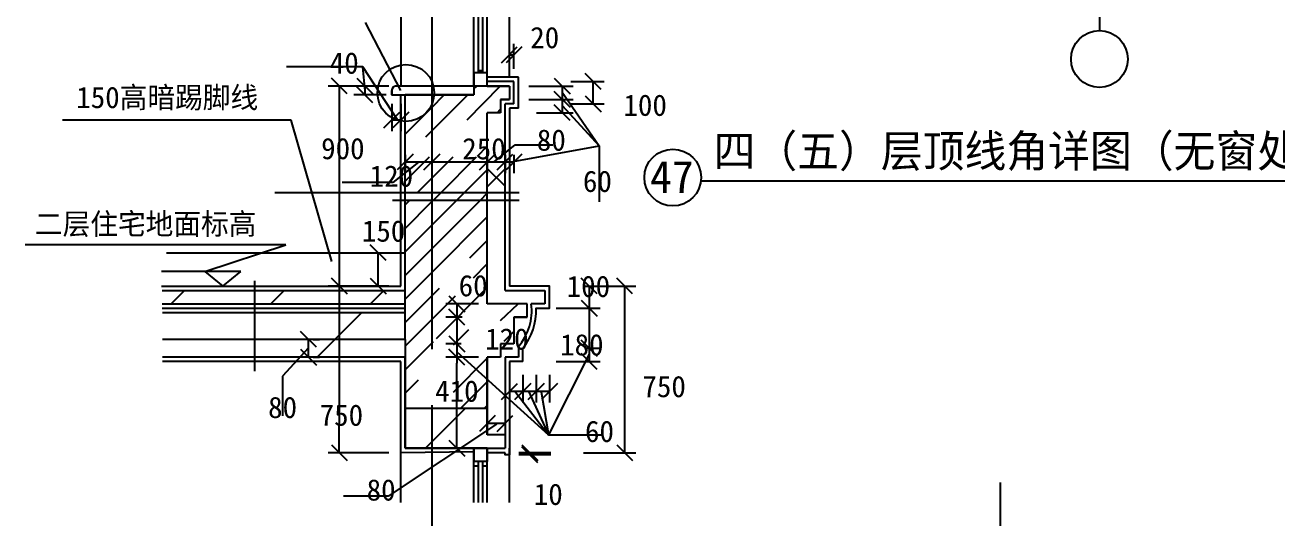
# Model space of a CAD drawing. Header units: metres. Extents: x 570 to 9778, y 8 to 11823.
# Drawn here: x 570 to 6212, y 3857 to 6075 of the extents above; entities that cross this region are included whole.
import ezdxf

# ---------------------------------------------------------------- set-up
doc = ezdxf.new("R2010")
doc.units = ezdxf.units.M
for name, color, linetype in [('A-AXI', 3, 'Continuous'), ('PUB_DIM', 3, 'Continuous'), ('S_DOTE', 7, 'Continuous'), ('WQ', 7, 'Continuous')]:
    doc.layers.add(name, color=color, linetype=linetype)
pattern_1 = [(45, (0, 0), (-449.01, 449.01), [])]
pattern_2 = [(45, (0, 0), (-224.506, 224.506), [])]

# ---------------------------------------------------------------- blocks, each defined once
blk = doc.blocks.new('_DIMX')
blk.add_lwpolyline([(-70, -70), (70, 70)])

msp = doc.modelspace()

# ---------------------------------------------------------------- hatches: boundary and pattern name
h = msp.add_hatch()
h.set_pattern_fill('ANSI38', scale=300)
h.paths.add_polyline_path([(1578.03, 4660.99), (1242.68, 4660.99), (1242.68, 4580.99), (1578.03, 4580.99)])
h.paths.add_polyline_path([(2283.75, 4660.99), (1606.49, 4660.99), (1606.49, 4580.99), (2283.75, 4580.99)])
h.paths.add_polyline_path([(1606.49, 4660.99), (1578.03, 4660.99), (1578.03, 4580.99), (1606.49, 4580.99)])
h.paths.add_polyline_path([(2733.75, 4580.99), (2793.75, 4580.99), (2793.75, 4628.24, 0.21), (2852.1, 4820.99), (2913.75, 4820.99), (2913.75, 4880.99), (2733.75, 4880.99), (2733.75, 5287.42), (2653.75, 5287.42), (2653.75, 4820.99), (2833.75, 4820.99), (2833.75, 4760.99), (2773.75, 4760.99), (2773.75, 4640.99), (2713.75, 4640.99), (2713.75, 4580.99), (2653.75, 4580.99), (2653.75, 4230.99), (2733.75, 4230.99)])
h.paths.add_polyline_path([(2733.75, 5720.99), (2773.75, 5720.99), (2773.75, 5820.99), (2653.75, 5820.99), (2653.75, 5800.99), (2753.75, 5800.99), (2753.75, 5740.99), (2713.75, 5740.99), (2713.75, 5680.99), (2653.75, 5680.99), (2653.75, 5458.84), (2733.75, 5458.84), (2733.75, 5491.45)])
h.paths.add_polyline_path([(2733.75, 5320.76), (2653.75, 5320.76), (2653.75, 5287.42), (2733.75, 5287.42)])
h.paths.add_polyline_path([(2733.75, 5458.84), (2653.75, 5458.84), (2653.75, 5408.84), (2653.75, 5320.76), (2733.75, 5320.76)])
h = msp.add_hatch()
h.set_pattern_fill('AN33C', scale=100)
h.set_pattern_definition(pattern_2)
h.paths.add_polyline_path([(2403.81, 5800.99), (2593.75, 5800.99), (2593.75, 5760.99), (2403.81, 5760.99)])
h.paths.add_polyline_path([(2338.51, 5790.06, 0.03), (2337.75, 5800.99), (2403.81, 5800.99), (2403.81, 5760.99), (2333.04, 5760.99, 0.09)])
h.paths.add_polyline_path([(2223.75, 5780.99, -0.2), (2229.61, 5795.14, -0.2), (2243.76, 5800.99), (2243.75, 5800.99), (2337.75, 5800.99, -0.03), (2338.51, 5790.06, -0.09), (2333.04, 5760.99), (2223.75, 5760.99)])
h = msp.add_hatch()
h.set_pattern_fill('AN33C', scale=100)
h.set_pattern_definition(pattern_2)
h.paths.add_polyline_path([(1923.91, 4880.99), (1188.06, 4880.99), (1188.06, 4820.99), (1923.91, 4820.99)])
h.paths.add_polyline_path([(1948.64, 4880.99), (1923.91, 4880.99), (1923.91, 4820.99), (1948.64, 4820.99)])
h.paths.add_polyline_path([(2282.17, 4880.99), (1948.64, 4880.99), (1948.64, 4820.99), (2282.17, 4820.99)])
h = msp.add_hatch()
h.set_pattern_fill('AN33C', scale=200)
h.set_pattern_definition(pattern_1)
h.paths.add_polyline_path([(1578.03, 4780.99), (1242.68, 4780.99), (1242.68, 4660.99), (1578.03, 4660.99)])
h.paths.add_polyline_path([(2283.75, 4780.99), (1606.49, 4780.99), (1606.49, 4660.99), (2283.75, 4660.99)])
h.paths.add_polyline_path([(1606.49, 4780.99), (1578.03, 4780.99), (1578.03, 4660.99), (1606.49, 4660.99)])
h = msp.add_hatch()
h.set_pattern_fill('ANSI31', scale=1000)
h.paths.add_polyline_path([(1578.03, 4780.99), (1242.68, 4780.99), (1242.68, 4660.99), (1578.03, 4660.99)])
h.paths.add_polyline_path([(2283.75, 4780.99), (1606.49, 4780.99), (1606.49, 4660.99), (2283.75, 4660.99)])
h.paths.add_polyline_path([(1606.49, 4780.99), (1578.03, 4780.99), (1578.03, 4660.99), (1606.49, 4660.99)])
h = msp.add_hatch()
h.set_pattern_fill('ANSI31', scale=1000)
h.paths.add_polyline_path([(2653.75, 4350.99), (2403.81, 4350.99), (2403.81, 4170.99), (2653.75, 4170.99), (2733.75, 4170.99), (2733.75, 4230.99), (2653.75, 4230.99)])
h.paths.add_polyline_path([(2283.75, 4170.99), (2403.81, 4170.99), (2403.81, 4350.99), (2283.75, 4350.99)])
h = msp.add_hatch()
h.set_pattern_fill('AN33C', scale=200)
h.set_pattern_definition(pattern_1)
h.paths.add_polyline_path([(2653.75, 4170.99), (2733.75, 4170.99), (2733.75, 4230.99), (2653.75, 4230.99), (2653.75, 4350.99), (2403.81, 4350.99), (2403.81, 4170.99)])
h.paths.add_polyline_path([(2403.81, 4350.99), (2283.75, 4350.99), (2283.75, 4170.99), (2403.81, 4170.99)])

# ---------------------------------------------------------------- linework, layer by layer
for p, q in [((2593.75, 5860.99), (2593.75, 6253.1)), ((2613.75, 5860.99), (2613.75, 6253.1)), ((2633.75, 5860.99), (2633.75, 6253.1)), ((2653.75, 5860.99), (2653.75, 6253.1)), ((2753.75, 5840.99), (2753.75, 6253.1)), ((2263.75, 5780.51), (2104.54, 6086.21)), ((2092.94, 5887.36), (1748.09, 5887.36)), ((2248.4, 5648.23), (2092.94, 5887.36)), ((2102.79, 5778.97), (2092.94, 5887.36)), ((2613.75, 5870.99), (2633.75, 5870.99)), ((2593.75, 5800.99), (2593.75, 5860.99)), ((2593.75, 5800.99), (2593.75, 5860.99)), ((2653.75, 5860.99), (2593.75, 5860.99)), ((2653.75, 5860.99), (2593.75, 5860.99)), ((2653.75, 5860.99), (2593.75, 5860.99)), ((2593.75, 5860.99), (2593.75, 5800.99)), ((2653.75, 5800.99), (2653.75, 5860.99)), ((2653.75, 5800.99), (2653.75, 5860.99)), ((2653.75, 5800.99), (2653.75, 5860.99)), ((2793.75, 5840.99), (2653.75, 5840.99)), ((2773.75, 5820.99), (2653.75, 5820.99)), ((2773.75, 5720.99), (2773.75, 5820.99)), ((2793.75, 5700.99), (2793.75, 5840.99)), ((2223.75, 5780.99), (2223.75, 5760.99)), ((2223.75, 5760.99), (2283.75, 5760.99)), ((2753.75, 5800.99), (2243.75, 5800.99)), ((2263.75, 4900.96), (2263.75, 5760.99)), ((2593.75, 5760.99), (2283.75, 5760.99)), ((2283.75, 4660.99), (2283.75, 5760.99)), ((2403.81, 5704.87), (2459.94, 5760.99)), ((2403.81, 5598.8), (2566, 5760.99)), ((2562.36, 5648.38), (2712.07, 5800.99)), ((2593.75, 5800.99), (2593.75, 5760.99)), ((2593.75, 5788.74), (2606, 5800.99)), ((2653.75, 5800.99), (2753.75, 5800.99)), ((2753.75, 5800.99), (2753.75, 5740.99)), ((2991.44, 5774.06), (3158.48, 5532.26)), ((2263.75, 4900.96), (2263.75, 5740.99)), ((2283.75, 5584.81), (2403.81, 5704.87)), ((2753.75, 5740.99), (2713.75, 5740.99)), ((2713.75, 5740.99), (2713.75, 5680.99)), ((2713.75, 5740.99), (2753.75, 5740.99)), ((2726.62, 5742.33), (2726.62, 5742.33)), ((2773.75, 5720.99), (2733.75, 5720.99)), ((2733.75, 4880.51), (2733.75, 5720.99)), ((2793.75, 5700.99), (2753.75, 5700.99)), ((2991.44, 5712.82), (3158.48, 5532.26)), ((1769.48, 5647.42), (739.72, 5647.42)), ((1952.53, 5011.55), (1769.48, 5647.42)), ((2713.75, 5680.99), (2653.75, 5680.99)), ((2653.75, 4820.99), (2653.75, 5680.99)), ((2698.14, 5680.99), (2713.75, 5696.61)), ((2733.75, 5695.72), (2733.75, 5695.72)), ((2377.08, 5572.07), (2403.81, 5598.8)), ((2608.93, 5485.73), (2653.75, 5530.55)), ((2684.86, 5460.06), (2778.76, 5535.98)), ((2753.75, 5458.84), (3158.48, 5532.26)), ((2778.76, 5535.98), (2948.63, 5535.98)), ((3158.48, 5532.26), (3158.48, 5280.04)), ((2283.75, 5478.74), (2287.08, 5482.07)), ((2283.75, 5372.68), (2393.14, 5482.07)), ((2403.81, 5386.67), (2499.21, 5482.07)), ((2443.97, 5320.76), (2605.28, 5482.07)), ((2653.75, 5491.45), (2653.75, 5408.84)), ((2733.75, 5491.45), (2733.75, 5408.84)), ((2343.41, 5458.95), (2228.4, 5367.21)), ((2550.04, 5320.76), (2653.75, 5424.48)), ((2733.55, 5458.84), (2653.95, 5458.84)), ((2228.4, 5367.21), (1999.45, 5367.21)), ((2337.91, 5320.76), (2403.81, 5386.67)), ((3620.47, 5373.75), (6603.89, 5373.75)), ((2796.68, 5320.76), (1695.51, 5320.76)), ((2410.63, 5287.42), (2443.97, 5320.76)), ((2516.69, 5287.42), (2550.04, 5320.76)), ((2622.76, 5287.42), (2653.75, 5318.41)), ((2225.78, 5287.42), (2796.74, 5287.42)), ((2283.75, 5266.61), (2304.56, 5287.42)), ((2283.75, 5160.55), (2403.81, 5280.61)), ((2403.81, 5280.61), (2410.63, 5287.42)), ((2403.81, 5174.54), (2516.69, 5287.42)), ((2403.81, 5068.47), (2622.76, 5287.42)), ((2403.81, 4962.41), (2653.75, 5212.35)), ((2283.75, 5054.48), (2403.81, 5174.54)), ((1745.86, 5086.92), (570.48, 5086.92)), ((1380.55, 4967.01), (1745.86, 5086.92)), ((2575.3, 5028.08), (2653.75, 5106.28)), ((2283.75, 4948.41), (2403.81, 5068.47)), ((2591.32, 4937.79), (2653.75, 5000.21)), ((1606.49, 4518.15), (1606.49, 4924.59)), ((2283.75, 4842.35), (2403.81, 4962.41)), ((1188.06, 4880.99), (2283.75, 4880.99)), ((2283.75, 4736.28), (2403.81, 4856.34)), ((2403.81, 4856.34), (2438.89, 4891.42)), ((2403.81, 4750.28), (2509.93, 4856.39)), ((2424.45, 4664.85), (2653.75, 4894.15)), ((2733.75, 4880.99), (2913.75, 4880.99)), ((2913.75, 4880.99), (2913.75, 4820.99)), ((1188.06, 4820.99), (2283.75, 4820.99)), ((2833.75, 4820.99), (2653.75, 4820.99)), ((2713.68, 4746.39), (2792.73, 4820.99)), ((2833.75, 4760.99), (2833.75, 4820.99)), ((2913.75, 4820.99), (2852.1, 4820.99)), ((2283.75, 4780.99), (1189.65, 4780.99)), ((2283.75, 4630.21), (2403.81, 4750.28)), ((2833.75, 4760.99), (2773.75, 4760.99)), ((2773.75, 4760.99), (2773.75, 4640.99)), ((2773.75, 4760.99), (2833.75, 4760.99)), ((2501.59, 4635.92), (2570.79, 4705.13)), ((2730.12, 4652.32), (2773.75, 4695.95)), ((2283.75, 4660.99), (1189.74, 4660.99)), ((2283.75, 4660.99), (2283.75, 4170.99)), ((2283.75, 4524.15), (2403.81, 4644.21)), ((2403.81, 4644.21), (2411.59, 4651.98)), ((2773.75, 4640.99), (2713.75, 4640.99)), ((2713.75, 4640.99), (2713.75, 4580.99)), ((2793.75, 4628.24), (2793.75, 4580.99)), ((2283.75, 4580.99), (1189.74, 4580.99)), ((1847.54, 4623.49), (1731.49, 4495.12)), ((2501.59, 4423.78), (2653.75, 4575.95)), ((2516.59, 4604.95), (2930.09, 4230.8)), ((2713.75, 4580.99), (2653.75, 4580.99)), ((2653.75, 4580.99), (2653.75, 4230.99)), ((2793.75, 4580.99), (2733.75, 4580.99)), ((2733.75, 4580.99), (2733.75, 4170.99)), ((3112.52, 4594.41), (2930.09, 4230.8)), ((2263.75, 4560.99), (1189.65, 4560.99)), ((2263.75, 3927.31), (2263.75, 4560.99)), ((1731.49, 4495.12), (1731.49, 4316.53)), ((2283.75, 4418.08), (2343.78, 4478.11)), ((2534.86, 4350.99), (2653.75, 4469.88)), ((2777.89, 4427.89), (2930.09, 4230.8)), ((2839.38, 4427.89), (2930.09, 4230.8)), ((2897.14, 4425.09), (2930.09, 4230.8)), ((2283.75, 4350.99), (2653.75, 4350.99)), ((2640.93, 4350.99), (2653.75, 4363.82)), ((2695.9, 4279.9), (2207, 3955.46)), ((2733.75, 4230.99), (2653.75, 4230.99)), ((2930.09, 4230.8), (3170.9, 4230.8)), ((2593.75, 4154.99), (2263.75, 4150.99)), ((2283.75, 4170.99), (2733.75, 4170.99)), ((2593.75, 4170.99), (2593.75, 4110.99)), ((2593.75, 3927.31), (2593.75, 4170.99)), ((2593.75, 4110.99), (2593.75, 4170.99)), ((2653.75, 4170.99), (2653.75, 4110.99)), ((2653.75, 3927.31), (2653.75, 4170.99)), ((2653.75, 4170.99), (2653.75, 4110.99)), ((2753.75, 3927.31), (2753.75, 4170.99)), ((2653.75, 4110.99), (2593.75, 4110.99)), ((2653.75, 4110.99), (2593.75, 4110.99)), ((2613.75, 4090.99), (2593.75, 4090.99)), ((2613.75, 3927.31), (2613.75, 4110.99)), ((2633.75, 3927.31), (2633.75, 4110.99)), ((2653.75, 4090.99), (2633.75, 4090.99)), ((2207, 3955.46), (2006.03, 3955.46))]:
    msp.add_line(p, q)
for points in [[(2263.75, 6253.1), (2263.75, 5800.99)], [(2753.75, 5700.99), (2753.75, 4900.99)], [(1208.06, 5050.99), (2285.33, 5050.99)], [(1184.97, 4900.96), (2263.75, 4900.96)], [(1189.2, 4800.99), (2283.75, 4800.99)], [(2851.75, 4821.4), (2851.75, 4820.71)], [(2653.75, 4580.99), (2653.75, 4230.99)], [(2813.75, 4560.99), (2753.75, 4560.99)], [(2753.75, 4560.99), (2753.75, 4150.99)], [(2653.75, 4170.99), (2653.75, 4150.99)], [(2733.75, 4150.99), (2653.75, 4150.99)], [(2733.75, 4150.99), (2653.75, 4150.99)], [(2753.75, 4150.99), (2753.75, 4140.99), (2733.75, 4140.99), (2733.75, 4150.99)]]:
    msp.add_lwpolyline(points)
msp.add_lwpolyline([(2813.75, 4560.99), (2813.75, 4620.99, 0.18), (2873.75, 4800.99), (2933.75, 4800.99), (2933.75, 4900.99), (2753.75, 4900.99)], format="xyb")
for centre in [(5412.38, 5922.23), (2286.59, 5770.06), (3489.63, 5389.09)]:
    msp.add_circle(centre, 128)
for centre, radius, start, end in [((2243.75, 5780.99), 20, 90, 180), ((2604.63, 4790.7), 249.32, 319.34, 6.98)]:
    msp.add_arc(centre, radius, start, end)
at = {"layer": 'A-AXI'}
for p, q in [((2753.32, 5880.99), (2753.32, 5991.45)), ((2773.75, 5878.25), (2773.75, 5991.45)), ((2753.12, 5941.45), (2752.92, 5941.45)), ((2753.32, 5941.45), (2773.75, 5941.45)), ((2773.95, 5941.45), (2774.15, 5941.45)), ((3030.35, 5820.99), (3180.65, 5820.99)), ((3130.65, 5721.19), (3130.65, 5820.79)), ((3030.35, 5720.99), (3180.65, 5720.99)), ((2283.75, 5491.46), (2283.75, 5408.84)), ((2403.81, 5491.46), (2403.81, 5408.84)), ((2403.81, 5491.46), (2403.81, 5408.84)), ((2653.75, 5491.45), (2653.75, 5408.84)), ((2733.75, 5491.45), (2733.75, 5408.84)), ((2773.75, 5491.45), (2773.75, 5408.84)), ((2403.61, 5458.84), (2283.95, 5458.84)), ((2653.55, 5458.84), (2404.01, 5458.84)), ((2733.55, 5458.84), (2733.35, 5458.84)), ((2773.75, 5458.84), (2733.75, 5458.84)), ((2773.95, 5458.84), (2774.15, 5458.84))]:
    msp.add_line(p, q, dxfattribs=at)
at = {"layer": 'PUB_DIM'}
for p, q in [((2209.42, 5800.99), (1936.88, 5800.99)), ((1986.88, 5800.79), (1986.88, 4901.16)), ((2198.23, 5801), (2051.84, 5801)), ((2198.23, 5761), (2051.84, 5761)), ((2101.84, 5801.2), (2101.84, 5801.4)), ((2101.84, 5801), (2101.84, 5761)), ((2101.84, 5760.8), (2101.84, 5760.6)), ((2840.74, 5801), (3041.44, 5801)), ((2991.44, 5801.2), (2991.44, 5801.4)), ((2991.44, 5801), (2991.44, 5741)), ((2223.75, 5720.51), (2223.75, 5598.07)), ((2263.75, 5720.51), (2263.75, 5598.07)), ((2840.74, 5741), (3041.44, 5741)), ((2875.26, 5741), (3041.44, 5741)), ((2991.44, 5741.2), (2991.44, 5741.4)), ((2991.44, 5741), (2991.44, 5681)), ((2991.44, 5740.8), (2991.44, 5740.6)), ((2223.55, 5648.07), (2223.35, 5648.07)), ((2223.75, 5648.07), (2263.75, 5648.07)), ((2263.95, 5648.07), (2264.15, 5648.07)), ((2875.26, 5681), (3041.44, 5681)), ((2991.44, 5680.8), (2991.44, 5680.6)), ((2120.26, 5050.99), (2211.7, 5050.99)), ((2161.7, 4901.19), (2161.7, 5050.79)), ((1427.26, 4967.01), (1184.97, 4967.01)), ((1380.55, 4967.01), (1462.13, 4900.96)), ((1543.71, 4967.01), (1380.55, 4967.01)), ((1462.13, 4900.96), (1543.71, 4967.01)), ((2209.42, 4900.96), (1936.88, 4900.96)), ((2209.42, 4900.96), (1936.88, 4900.96)), ((1986.88, 4900.76), (1986.88, 4277.64)), ((2120.26, 4900.99), (2211.7, 4900.99)), ((3086.73, 4901), (3322.5, 4901)), ((3096.87, 4900.99), (3162.61, 4900.99)), ((3112.61, 4900.79), (3112.61, 4801.19)), ((3272.5, 4900.8), (3272.5, 4151.19)), ((2614.1, 4820.99), (2466.59, 4820.99)), ((2516.59, 4821.19), (2516.59, 4821.39)), ((2516.59, 4820.99), (2516.59, 4760.99)), ((2964.41, 4800.99), (3162.61, 4800.99)), ((2970.29, 4800.99), (3162.61, 4800.99)), ((3112.61, 4801.19), (3112.61, 4801.39)), ((3112.61, 4800.99), (3112.61, 4620.99)), ((2540.34, 4760.99), (2466.59, 4760.99)), ((2516.59, 4760.79), (2516.59, 4641.19)), ((2516.59, 4760.79), (2516.59, 4760.59)), ((1847.54, 4581.2), (1847.54, 4660.8)), ((1868.85, 4661), (1897.54, 4661)), ((2535.9, 4640.99), (2466.59, 4640.99)), ((2516.59, 4641.19), (2516.59, 4641.39)), ((2516.59, 4640.99), (2516.59, 4580.99)), ((1868.85, 4581), (1897.54, 4581)), ((2614.1, 4580.99), (2466.59, 4580.99)), ((2614.1, 4580.99), (2466.59, 4580.99)), ((2516.59, 4580.79), (2516.59, 4553.57)), ((2516.59, 4580.79), (2516.59, 4580.59)), ((3091.23, 4620.99), (3162.61, 4620.99)), ((3112.61, 4621.19), (3112.61, 4621.39)), ((3112.61, 4620.99), (3112.61, 4560.99)), ((3112.61, 4620.79), (3112.61, 4620.59)), ((2516.59, 4171.19), (2516.59, 4553.57)), ((2964.41, 4560.99), (3162.61, 4560.99)), ((3112.61, 4560.79), (3112.61, 4560.59)), ((2753.75, 4500.99), (2753.75, 4376.26)), ((2813.75, 4500.99), (2813.75, 4376.26)), ((2813.75, 4500.99), (2813.75, 4376.26)), ((2873.75, 4500.99), (2873.75, 4376.26)), ((2873.75, 4500.99), (2873.75, 4376.26)), ((2933.75, 4500.99), (2933.75, 4376.26)), ((2653.75, 4407.93), (2653.75, 4231.89)), ((2733.75, 4407.93), (2733.75, 4231.89)), ((2753.55, 4426.26), (2753.35, 4426.26)), ((2813.75, 4426.26), (2753.75, 4426.26)), ((2813.55, 4426.26), (2813.35, 4426.26)), ((2873.75, 4426.26), (2813.75, 4426.26)), ((2813.95, 4426.26), (2814.15, 4426.26)), ((2873.55, 4426.26), (2873.35, 4426.26)), ((2933.75, 4426.26), (2873.75, 4426.26)), ((2873.95, 4426.26), (2874.15, 4426.26)), ((2933.95, 4426.26), (2934.15, 4426.26)), ((1986.88, 4151.19), (1986.88, 4277.64)), ((2733.55, 4281.89), (2653.95, 4281.89)), ((2209.42, 4150.99), (1936.88, 4150.99)), ((2614.1, 4170.99), (2466.59, 4170.99)), ((2940.5, 4150.99), (2795.67, 4150.99)), ((2940.5, 4140.99), (2795.67, 4140.99)), ((2845.67, 4151.19), (2845.67, 4151.39)), ((2845.67, 4140.99), (2845.67, 4150.99)), ((2845.67, 4140.79), (2845.67, 4140.59)), ((3086.73, 4150.99), (3322.5, 4150.99))]:
    msp.add_line(p, q, dxfattribs=at)
at = {"layer": 'S_DOTE'}
for p, q in [((5413.32, 7756), (5413.32, 6050.23)), ((2403.81, 6469.56), (2403.81, 4616.8)), ((2403.81, 4365.39), (2403.81, 3795.1)), ((4964.95, 4016.95), (4964.95, 2390.93))]:
    msp.add_line(p, q, dxfattribs=at)
at = {"layer": 'WQ'}
for p, q in [((2223.75, 5760.99), (2223.75, 5780.99)), ((2283.75, 4170.99), (2283.75, 4580.99)), ((2653.75, 4230.99), (2653.75, 4580.99)), ((2653.75, 4170.99), (2283.75, 4170.99)), ((2653.75, 4150.99), (2653.75, 4170.99))]:
    msp.add_line(p, q, dxfattribs=at)
msp.add_lwpolyline([(2753.75, 5800.99), (2243.75, 5800.99, 0.2), (2229.61, 5795.14, 0.2), (2223.75, 5780.99), (2223.75, 5760.99), (2593.75, 5760.99)], format="xyb", dxfattribs=at)
msp.add_arc((2243.75, 5780.99), 20, 90, 180, dxfattribs=at)

# ---------------------------------------------------------------- block references
at = {"xscale": 0.51, "yscale": 0.51, "zscale": 0.51, "rotation": 180}
msp.add_blockref('_DIMX', (2653.75, 5458.84), dxfattribs=at)
at = {"xscale": 0.51, "yscale": 0.51, "zscale": 0.51}
msp.add_blockref('_DIMX', (2733.75, 5458.84), dxfattribs=at)
at = {"layer": 'A-AXI', "xscale": 0.51, "yscale": 0.51, "zscale": 0.51}
for p in [(2753.32, 5941.45), (2403.81, 5458.84), (2653.75, 5458.84), (2733.75, 5458.84)]:
    msp.add_blockref('_DIMX', p, dxfattribs=at)
for p, rotation in [((2773.75, 5941.45), 180), ((3130.65, 5820.99), 90), ((3130.65, 5720.99), 270), ((2283.75, 5458.84), 180), ((2403.81, 5458.84), 180), ((2773.75, 5458.84), 180)]:
    msp.add_blockref('_DIMX', p, dxfattribs=dict(at, rotation=rotation))
at = {"layer": 'PUB_DIM', "xscale": 0.51, "yscale": 0.51, "zscale": 0.51}
for p, rotation in [((1986.88, 5800.99), 90), ((2101.84, 5801), 270), ((2991.44, 5801), 270), ((2101.84, 5761), 90), ((2991.44, 5741), 90), ((2991.44, 5741), 270), ((2991.44, 5681), 90), ((2263.75, 5648.07), 180), ((2161.7, 5050.99), 90), ((1986.88, 4900.96), 270), ((1986.88, 4900.96), 90), ((2161.7, 4900.99), 270), ((3112.61, 4900.99), 90), ((3272.5, 4901), 90), ((2516.59, 4820.99), 270), ((2516.59, 4760.99), 90), ((2516.59, 4760.99), 90), ((3112.61, 4800.99), 270), ((3112.61, 4800.99), 270), ((1847.54, 4661), 90), ((2516.59, 4640.99), 270), ((2516.59, 4640.99), 270), ((3112.61, 4620.99), 90), ((3112.61, 4620.99), 270), ((1847.54, 4581), 270), ((2516.59, 4580.99), 90), ((2516.59, 4580.99), 90), ((3112.61, 4560.99), 90), ((2753.75, 4426.26), 360), ((2813.75, 4426.26), 180), ((2813.75, 4426.26), 360), ((2873.75, 4426.26), 360), ((2873.75, 4426.26), 180), ((2933.75, 4426.26), 180), ((2653.75, 4281.89), 180), ((1986.88, 4150.99), 270), ((2516.59, 4170.99), 270), ((2845.67, 4150.99), 270), ((2845.67, 4140.99), 90), ((3272.5, 4150.99), 270)]:
    msp.add_blockref('_DIMX', p, dxfattribs=dict(at, rotation=rotation))
for p in [(2223.75, 5648.07), (2733.75, 4281.89)]:
    msp.add_blockref('_DIMX', p, dxfattribs=at)

# ---------------------------------------------------------------- texts
for s, height, p in [('150高暗踢脚线', 96, (801.18, 5701.72)), ('四（五）层顶线角详图（无窗处）   ', 145, (3673.29, 5436.25)), ('47', 145, (3386.52, 5319.41)), ('二层住宅地面标高', 96, (614.88, 5132.51))]:
    msp.add_text(s, height=height).set_placement(p)
at = {"insert": (2876.9, 5605.79), "char_height": 96, "attachment_point": 1}
msp.add_mtext('\\A1;80', dxfattribs=at)
at = {"layer": 'A-AXI', "char_height": 96, "attachment_point": 1}
for s, insert in [('\\A1;20', (2847.11, 6067.08)), ('\\A1;100', (3267.17, 5762.72)), ('\\A1;250', (2540.78, 5567)), ('\\A1;120', (2123.63, 5443.77))]:
    msp.add_mtext(s, dxfattribs=dict(at, insert=insert))
at = {"layer": 'PUB_DIM', "char_height": 96, "attachment_point": 1}
for s, insert in [('\\A1;40', (1943.73, 5952.49)), ('\\A1;900', (1904.84, 5567.66)), ('\\A1;60', (3084.64, 5420.24)), ('\\A1;150', (2088.33, 5196.51)), ('\\A1;60', (2524.71, 4950.63)), ('\\A1;100', (3011.35, 4947.42)), ('\\A1;120', (2643.85, 4710.7)), ('\\A1;180', (2981.75, 4684.62)), ('\\A1;410', (2418.63, 4476.13)), ('\\A1;750', (3352.68, 4496.74)), ('\\A1;80', (1665.89, 4402.84)), ('\\A1;750', (1898.12, 4367.87)), ('\\A1;60', (3094.09, 4294.97)), ('\\A1;80', (2109.83, 4031.46)), ('\\A1;10', (2863.23, 4011.77))]:
    msp.add_mtext(s, dxfattribs=dict(at, insert=insert))

doc.saveas('drawing.dxf')
